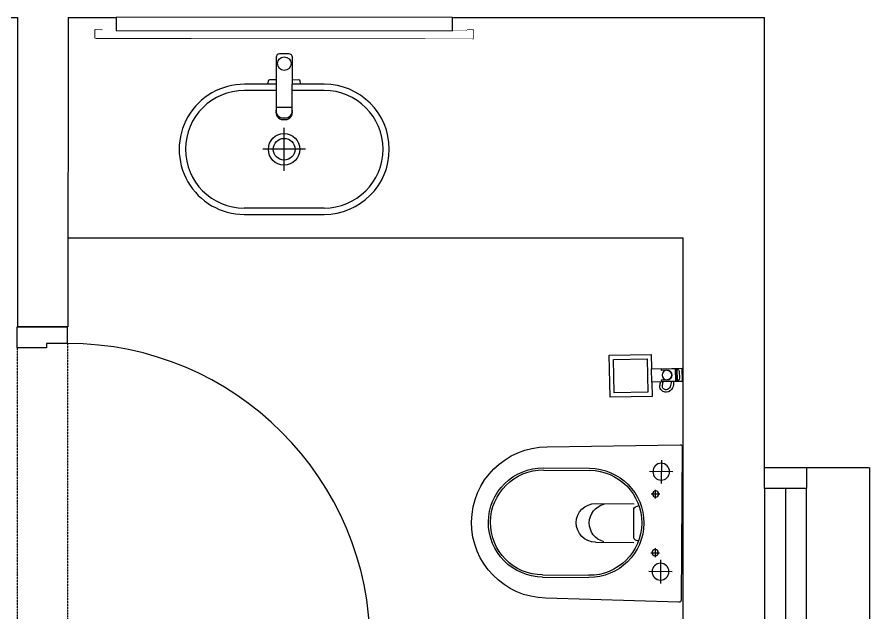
# Model space of a CAD drawing. Extents: x -678889171 to 586587, y -792238163 to 335485.
# Drawn here: x 72962 to 74989, y 60073 to 61492 of the extents above; entities that cross this region are included whole.
import ezdxf

# ---------------------------------------------------------------- set-up
doc = ezdxf.new("R2010")
doc.units = 0
doc.header["$MEASUREMENT"] = 0
doc.set_wipeout_variables(frame=1)
doc.linetypes.add('XR-A-TYP40$0$HIDDEN', pattern=[0.375, 0.25, -0.125])
doc.layers.get('0').update_dxf_attribs({"color": 8})
for name, color, linetype in [('XR-A-9TH-FLOOR$0$A-WALL', 252, 'Continuous'), ('XR-A-TYP40$0$A-DOOR', 252, 'Continuous'), ('XR-A-TYP40$0$A-FLOR-OVHD', 252, 'XR-A-TYP40$0$HIDDEN'), ('XR-A-TYP40$0$A-FURN-SANT', 252, 'Continuous'), ('XR-A-TYP40$0$A-WALL', 252, 'Continuous'), ('XR-A-TYP40$0$I-WIPEOUT', 252, 'Continuous'), ('XR-A-TYP40$0$XR-A-TYP-2-4-6-7-8$0$A-GLAZ', 252, 'Continuous')]:
    doc.layers.add(name, color=color, linetype=linetype)

# ---------------------------------------------------------------- blocks, each defined once
blk = doc.blocks.new('XR-A-TYP40$0$XREF_3BR$0$YHFH')
at = {"layer": 'XR-A-TYP40$0$A-FURN-SANT'}
for p, q in [((3812.9, 8626), (3812.9, 8570.1)), ((3785, 8598.1), (3840.8, 8598.1)), ((4093.3, 8605.1), (3983.3, 8605.1)), ((4093.3, 8600), (3983.3, 8600)), ((3825.9, 8534.2), (3825.9, 8555.2)), ((3836.2, 8545.1), (3815.7, 8545.1)), ((3873.8, 8514.4), (3865.7, 8517.3)), ((3968.3, 8521.1), (3877.1, 8521.1)), ((3877.1, 8440.4), (3877.1, 8509.7)), ((3873.8, 8435.7), (3865.7, 8432.8)), ((3825.9, 8415.9), (3825.9, 8394.9)), ((3968.3, 8429), (3877.1, 8429)), ((3836.2, 8405.1), (3815.7, 8405.1)), ((3812.9, 8388), (3812.9, 8332.1)), ((3785, 8360.1), (3840.8, 8360.1)), ((4093.3, 8350.1), (3983.3, 8350.1)), ((4093.3, 8345.1), (3983.3, 8345.1))]:
    blk.add_line(p, q, dxfattribs=at)
blk.add_lwpolyline([(3763.3, 8292.6, 0.420556), (3768.4, 8287.6), (4085, 8295.1, 0.990797), (4085, 8655.1), (3768.3, 8662.6, 0.414202), (3763.3, 8657.6)], format="xyb", close=True, dxfattribs=at)
for centre, radius in [((3812.9, 8598.1), 20), ((3825.9, 8545.1), 7.5), ((3825.9, 8405.1), 7.5), ((3812.9, 8360.1), 20)]:
    blk.add_circle(centre, radius, dxfattribs=at)
for centre, radius, start, end in [((3983.3, 8475.1), 130, 90, 270), ((3983.3, 8475.1), 125, 90, 270), ((4093.3, 8475.1), 130, 270, 90), ((4093.3, 8475.1), 125, 270, 90), ((3872.1, 8509.7), 5, 0, 70.2415), ((3937.1, 8475.1), 46, 284.2033, 75.7967), ((3968.3, 8475.1), 46, 270, 90), ((3872.1, 8440.4), 5, 289.7585, 0)]:
    blk.add_arc(centre, radius, start, end, dxfattribs=at)
blk = doc.blocks.new('XR-A-TYP40$0$Main builing-00$0$210915_PA_Layout$0$Xref_Tower B_01-09F|Gutter1')
blk.add_wipeout([(0, 0), (0, -0.1), (0.1, -0.1), (0.1, 0)]).dxf.layer = 'XR-A-TYP40$0$A-FURN-SANT'
at = {"layer": 'XR-A-TYP40$0$A-FURN-SANT'}
for points in [[(0, 0), (0.1, 0), (0.1, -0.1), (0, -0.1)], [(0.01, -0.01), (0.09, -0.01), (0.09, -0.09), (0.01, -0.09)]]:
    blk.add_lwpolyline(points, close=True, dxfattribs=at)
blk = doc.blocks.new('XR-A-TYP40$0$Main builing-00$0$210915_PA_Layout$0$A$C42064D30')
blk.add_wipeout([(15.7, -72.9), (15.7, -16.2), (14.8, -15.6), (14.8, 0), (-15, 0), (-14.8, -15.6), (-15.7, -16.2), (-15.7, -20.9), (-19.5, -21), (-24.7, -21.8), (-29.7, -23.4), (-34.1, -26.2), (-37.5, -29.9), (-40.1, -34.8), (-40.8, -39.3), (-40.4, -43.4), (-38.8, -47.1), (-36.4, -50.1), (-33, -52.2), (-28.5, -53.7), (-23.9, -53.5), (-19.1, -52.7), (-15.7, -51.7), (-15.7, -45.5), (-19.5, -46.5), (-25, -47.6), (-28.9, -47.6), (-31.1, -46.5), (-33.4, -44.5), (-34.6, -41.5), (-34.6, -38), (-33.8, -35.3), (-32.2, -32.5), (-29.8, -30.5), (-26.1, -28.5), (-21.9, -27.4), (-17.6, -26.8), (-15.7, -26.9), (-15.7, -20.9), (-15.7, -72.9)]).dxf.layer = 'XR-A-TYP40$0$A-FURN-SANT'
at = {"layer": 'XR-A-TYP40$0$A-FURN-SANT'}
blk.add_lwpolyline([(-15.7, -72.9), (15.7, -72.9), (15.7, -16.2), (13.5, -14.8), (12.4, -11.8), (12.9, -11.2), (12.9, -9.3), (10.9, -7.6), (8.2, -6.9), (-8.2, -6.9), (-10.9, -7.6), (-12.9, -9.3), (-12.9, -11.2), (-12.4, -11.8), (-13.5, -14.8), (-15.7, -16.2)], close=True, dxfattribs=at)
for points in [[(15.7, -16.2), (-15.7, -16.2)], [(-11.5, -50), (-14.5, -50), (-15, 0), (15, 0), (14.5, -50), (11.5, -50)], [(-14.8, -15.6), (-15, 0), (15, 0), (14.8, -15.6)], [(-13.5, -14.8), (13.5, -14.8)], [(-12.4, -11.8), (12.4, -11.8)], [(-11.5, -36.4), (-11.5, -50)], [(11.5, -36.4), (11.5, -50)]]:
    blk.add_lwpolyline(points, dxfattribs=at)
for points in [[(-15.6, -20.9, 0.127976), (-30.7, -24, 0.250832), (-40.6, -37.9, 0.487455), (-25.2, -53.6, 0.040635), (-15.7, -51.7, 0.040635)], [(-15.7, -26.9, 0.129566), (-28, -29.4, 0.250832), (-34.7, -38.7, 0.487455), (-25.9, -47.6, 0.048655), (-15.7, -45.5, 0.044421)]]:
    blk.add_lwpolyline(points, format="xyb", dxfattribs=at)
blk.add_circle((0, -36.4), 11.5, dxfattribs=at)
blk.add_arc((0, -36.4), 11.5, 0, 180, dxfattribs=at)
blk = doc.blocks.new('*U1504')
for points in [[(-30, 1085), (-32, 1085), (-32, 1098), (-50, 1098), (-50, 1100), (-30, 1100)], [(-44, 202), (-50, 202), (-50, 1098), (-44, 1098)], [(-32, 202), (-32, 1098), (-44, 1098), (-44, 202)], [(-30, 215), (-32, 215), (-32, 202), (-50, 202), (-50, 200), (-30, 200)]]:
    blk.add_lwpolyline(points, close=True)
blk.add_wipeout([(0, 250), (-32, 250), (-32, 215), (-30, 215), (-30, 200), (-50, 200), (-50, 1100), (-30, 1100), (-30, 1085), (-32, 1085), (-32, 1050), (0, 1050)]).dxf.layer = 'XR-A-TYP40$0$I-WIPEOUT'
blk.add_lwpolyline([(0, 250), (-32, 250), (-32, 1050), (0, 1050)], close=True)
blk = doc.blocks.new('XR-A-TYP40$0$A$C1e9f3e9b')
at = {"layer": 'XR-A-TYP40$0$A-FURN-SANT'}
blk.add_circle((0, 0), 16.1, dxfattribs=at)
blk.add_wipeout([(358.4, 96.7), (359.7, -93.3), (340.9, -178.2), (295.9, -224), (219.8, -251), (151.8, -246.1), (102.7, -216.6), (71.6, -181.4), (49.7, -94.6), (48.4, 95.4), (66.7, 174.5), (103.5, 217), (175.6, 249.7), (242.7, 248.1), (282.8, 229.3), (329.4, 184.3)]).dxf.layer = 'XR-A-TYP40$0$A-FURN-SANT'
for p, q in [((63.4, 95.5), (64, 19.6)), ((343.4, 96.6), (344.7, -93.4)), ((48.9, 42), (49, 19.5)), ((203.8, 51.8), (204.3, -50.1)), ((103.9, -18.9), (103.8, 19.7)), ((255.5, 1.1), (153.1, 0.6)), ((49.1, -19.1), (49.2, -41.6)), ((64.1, -19), (64.7, -94.5))]:
    blk.add_line(p, q, dxfattribs=at)
for points in [[(39.1, -19.1), (39.2, -34.8, 0.36397), (41.7, -37.8), (46.7, -38.6, -0.36397), (49.2, -41.6), (49.7, -94.6, 1), (359.7, -93.3), (358.4, 96.7, 1), (48.4, 95.4), (48.9, 42, -0.36397), (46.4, 39), (41.4, 38.1, 0.36397), (38.9, 35.1), (39, 19.5)], [(108.3, -18.9, 0.465324), (129.5, -2.5), (129.4, 3.6, 0.465324), (108.1, 19.8)]]:
    blk.add_lwpolyline(points, format="xyb", dxfattribs=at)
blk.add_lwpolyline([(-14.8, -19.4), (112.4, -18.8, 0.465324), (133.5, -2.5), (133.5, 3.6, 0.465324), (112.2, 19.8), (-15, 19.2, 0.414214), (-23, 11.1), (-22.9, -11.3, 0.414214)], format="xyb", close=True, dxfattribs=at)
for centre, radius in [((204.3, 0.8), 37.5), ((204, 0.8), 26)]:
    blk.add_circle(centre, radius, dxfattribs=at)
for centre, start, end in [((203.4, 96.1), 0.2386, 180.2386), ((204.7, -93.9), 180.2386, 0.2386)]:
    blk.add_arc(centre, 140, start, end, dxfattribs=at)
blk = doc.blocks.new('*U1505')
at = {"layer": 'XR-A-TYP40$0$XR-A-TYP-2-4-6-7-8$0$A-GLAZ'}
for p, q in [((80477, 59997.1), (79976.1, 59997.1)), ((79976.1, 59947.1), (80477, 59947.1)), ((79976.1, 59897.1), (80477, 59897.1))]:
    blk.add_line(p, q, dxfattribs=at)
blk.add_lwpolyline([(79926.1, 60147.1), (80527, 60147.1)], dxfattribs=at)
for points in [[(79926.1, 59997.1), (79976.1, 59997.1), (79976.1, 59897.1), (79926.1, 59897.1)], [(80477, 59997.1), (80527, 59997.1), (80527, 59897.1), (80477, 59897.1)]]:
    blk.add_lwpolyline(points, close=True, dxfattribs=at)
blk = doc.blocks.new('*U1510')
for p, q in [((710, 720), (710, 200)), ((760, 720), (760, 200)), ((0, -20), (0, 100)), ((40, 100), (0, 100)), ((40, 100), (40, 50)), ((760, 100), (760, 50)), ((760, 100), (800, 100)), ((800, -20), (800, 100)), ((40, 50), (50, 50)), ((50, 50), (50, -20)), ((750, 50), (750, -20)), ((760, 50), (750, 50)), ((50, -20), (0, -20)), ((750, -20), (800, -20))]:
    blk.add_line(p, q)
for points in [[(710, 720), (760, 720), (760, 820), (710, 820), (710, 733), (710, 820)], [(710, 200), (760, 200), (760, 100), (710, 100), (710, 187)]]:
    blk.add_lwpolyline(points, close=True)
blk.add_arc((760, 100), 720, 90, 180)
at = {"layer": 'XR-A-TYP40$0$A-FLOR-OVHD'}
for p, q in [((40, 100), (760, 100)), ((50, -20), (750, -20))]:
    blk.add_line(p, q, dxfattribs=at)
blk = doc.blocks.new('XR-A-TYP40')
at = {"layer": 'XR-A-TYP40$0$A-FURN-SANT'}
blk.add_line((75884.2, 47444.7), (77347.7, 47444.7, 0), dxfattribs=at)
at = {"layer": 'XR-A-TYP40$0$A-FURN-SANT', "extrusion": (1.30456e-08, 1.28751e-06, 1)}
blk.add_line((77347.7, 45430.5, 0), (77347.7, 47444.7, 0), dxfattribs=at)
at = {"layer": 'XR-A-TYP40$0$A-WALL'}
for p, q in [((75883.9, 47968.8), (77540.8, 47968.8)), ((77540.8, 46897.7), (77540.8, 47968.8)), ((75883.2, 47232.8), (75763.2, 47232.8)), ((77540.8, 46897.7), (77789.4, 46897.7))]:
    blk.add_line(p, q, dxfattribs=at)
at = {"layer": 'XR-A-TYP40$0$A-WALL', "elevation": 0}
for points in [[(74172.1, 47283.2), (74292.1, 47283.2), (74292.1, 47968.8), (75763.9, 47968.8), (75763.2, 47232.8)], [(75883.9, 47968.8), (75883.2, 47232.8)]]:
    blk.add_lwpolyline(points, dxfattribs=at)
at = {"layer": 'XR-A-TYP40$0$A-DOOR', "extrusion": (0, 0, -1), "xscale": -1.000000000000003, "zscale": -1.000000000000003, "rotation": 90}
blk.add_blockref('*U1510', (-75782.8, 47232.8), dxfattribs=at)
at = {"layer": 'XR-A-TYP40$0$A-FURN-SANT', "rotation": 269.6798214634032}
blk.add_blockref('XR-A-TYP40$0$A$C1e9f3e9b', (76398.3, 47859.2, 0), dxfattribs=at)
at = {"layer": 'XR-A-TYP40$0$A-FURN-SANT', "extrusion": (-4.81274e-09, 2.21489e-07, -1), "xscale": -1000.000000000001, "yscale": 1000.000000000004, "zscale": -1000.000000000001, "rotation": 88.85486136469942}
blk.add_blockref('XR-A-TYP40$0$Main builing-00$0$210915_PA_Layout$0$Xref_Tower B_01-09F|Gutter1', (-77271.4, 47166.7, 0), dxfattribs=at)
at = {"layer": 'XR-A-TYP40$0$A-FURN-SANT', "extrusion": (1.17354e-08, 1.06598e-06, 1), "xscale": -1, "rotation": 359.559251702285}
blk.add_blockref('XR-A-TYP40$0$XREF_3BR$0$YHFH', (81042, 38260.3, 0.1), dxfattribs=at)
at = {"layer": 'XR-A-TYP40$0$XR-A-TYP-2-4-6-7-8$0$A-GLAZ', "rotation": 269.9994939674385}
blk.add_blockref('*U1505', (17644.4, 126824.3, 0), dxfattribs=at)
at = {"layer": 'XR-A-TYP40$0$A-FURN-SANT', "xscale": -0.999999999999996, "rotation": 269.9183898932698}
blk.add_blockref('*U1504', (75748.5, 47970.3, 0), dxfattribs=at)
at = {"layer": 'XR-A-TYP40$0$A-FURN-SANT', "extrusion": (4.81274e-09, -2.21489e-07, 1), "xscale": -0.999999999999998, "rotation": 271.1451386353006}
blk.add_blockref('XR-A-TYP40$0$Main builing-00$0$210915_PA_Layout$0$A$C42064D30', (77345.3, 47118.2, 0), dxfattribs=at)

msp = doc.modelspace()

# ---------------------------------------------------------------- block references
at = {"layer": 'XR-A-9TH-FLOOR$0$A-WALL'}
msp.add_blockref('XR-A-TYP40', (-2800.4, 13522.1), dxfattribs=at)

doc.saveas('drawing.dxf')
